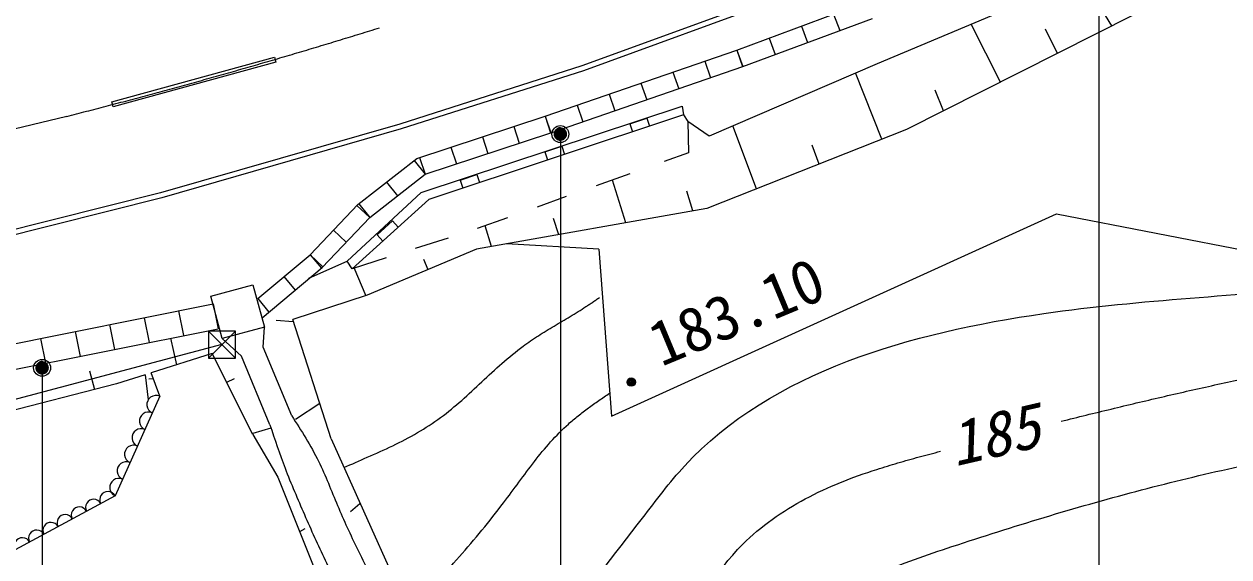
# Model space of a CAD drawing. Units: millimetres, scale not verified. Extents: x 40000 to 680000, y 20000 to 380000.
# Drawn here: x 281213 to 316868, y 239123 to 254902 of the extents above; entities that cross this region are included whole.
import ezdxf
from ezdxf.enums import TextEntityAlignment as Align

# ---------------------------------------------------------------- set-up
doc = ezdxf.new("R2010")
doc.units = ezdxf.units.MM
doc.header["$LTSCALE"] = 1000
doc.linetypes.add('CHAIN', pattern=[18.5, 12, -1.5, 3.5, -1.5])
for name, color, linetype, lineweight in [('M-BGD', 7, 'Continuous', 13), ('M-BMK', 2, 'CHAIN', 13), ('M-STR-STRC', 7, 'Continuous', 13)]:
    doc.layers.add(name, color=color, linetype=linetype, lineweight=lineweight)
doc.styles.add('ＭＳ ゴシック', font='')
doc.styles.get('ＭＳ ゴシック').set_extended_font_data('MS Gothic')

# ---------------------------------------------------------------- blocks, each defined once
blk = doc.blocks.new('filled_dot')
at = {"color": 0, "linetype": 'Continuous', "lineweight": -2, "const_width": 1.25}
blk.add_lwpolyline([(-0.625, 0, 1), (0.625, 0, 1)], format="xyb", close=True, dxfattribs=at)

msp = doc.modelspace()

# ---------------------------------------------------------------- linework, layer by layer
at = {"layer": 'M-BGD'}
for p, q in [((313482, 256680), (306457, 253729)), ((304411, 256106), (297717, 253663)), ((313405, 254850), (312530, 256280)), ((304465, 255966), (297766, 253522)), ((302306, 254132), (306126, 255550)), ((302482, 253643), (306319, 255067)), ((305171, 255196), (305352, 254708)), ((314036, 255169), (307332, 251780)), ((304216, 254841), (304397, 254354)), ((310106, 253182), (309240, 254898)), ((311793, 254035), (311443, 254754)), ((303261, 254487), (303442, 253999)), ((283810, 252598), (288625, 253922)), ((288625, 253922), (288664, 253778)), ((296633, 252173), (302306, 254132)), ((302306, 254132), (302476, 253641)), ((302306, 254132), (302487, 253645)), ((288664, 253778), (283850, 252454)), ((297717, 253663), (292333, 251940)), ((297766, 253522), (292376, 251797)), ((296799, 251680), (302482, 253643)), ((301361, 253806), (301531, 253314)), ((306457, 253729), (301485, 251584)), ((299470, 253152), (299639, 252661)), ((300415, 253479), (300585, 252987)), ((306599, 251490), (305822, 253455)), ((298524, 252826), (298694, 252334)), ((308418, 252329), (308175, 252944)), ((283850, 252454), (283810, 252598)), ((292963, 249914), (300688, 252468)), ((297579, 252499), (297748, 252008)), ((300688, 252468), (300724, 252212)), ((292832, 250920), (296633, 252173)), ((300724, 252212), (293188, 249710)), ((296633, 252173), (296796, 251679)), ((296633, 252173), (296803, 251681)), ((299138, 251949), (299640, 252116)), ((299640, 252116), (299719, 251878)), ((300724, 252212), (300852, 252020)), ((292333, 251940), (285255, 249904)), ((292376, 251797), (285294, 249759)), ((295704, 251867), (295867, 251373)), ((297012, 251818), (296981, 251772)), ((296981, 251772), (296982, 251739)), ((296982, 251739), (296997, 251707)), ((297060, 251835), (297012, 251818)), ((297090, 251834), (297060, 251835)), ((297153, 251804), (297090, 251834)), ((297169, 251771), (297153, 251804)), ((297169, 251739), (297169, 251771)), ((299138, 251949), (299216, 251712)), ((301485, 251584), (300852, 252020)), ((300852, 252020), (300873, 251085)), ((307332, 251780), (301418, 249441)), ((302885, 250021), (302192, 251889)), ((293081, 250455), (296799, 251680)), ((294775, 251561), (294938, 251067)), ((296982, 251527), (296981, 251557)), ((296991, 251501), (296982, 251527)), ((297013, 251474), (296991, 251501)), ((296997, 251707), (297061, 251661)), ((297059, 251459), (297013, 251474)), ((297093, 251459), (297059, 251459)), ((297061, 251661), (297093, 251628)), ((297093, 251628), (297138, 251600)), ((297118, 251466), (297093, 251459)), ((297153, 251489), (297118, 251466)), ((297138, 251600), (297170, 251549)), ((297169, 251522), (297153, 251489)), ((297170, 251549), (297169, 251522)), ((293847, 251255), (294009, 250761)), ((296626, 251115), (297128, 251282)), ((296626, 251115), (296704, 250877)), ((297128, 251282), (297207, 251044)), ((300873, 251085), (300157, 250829)), ((304745, 250757), (304537, 251319)), ((291091, 249558), (292832, 250920)), ((292760, 250864), (293081, 250455)), ((292918, 250949), (293081, 250455)), ((291441, 249172), (293081, 250455)), ((294114, 250280), (294616, 250447)), ((294616, 250447), (294695, 250210)), ((299135, 250463), (298142, 250107)), ((291940, 250223), (292261, 249814)), ((294114, 250280), (294193, 250043)), ((299022, 249017), (298623, 250280)), ((301008, 249368), (300823, 249954)), ((285255, 249904), (278798, 248281)), ((285294, 249759), (278832, 248135)), ((290773, 247885), (292963, 249914)), ((293188, 249710), (290923, 247658)), ((297259, 249791), (296401, 249484)), ((289677, 248071), (291091, 249558)), ((291064, 249531), (291441, 249172)), ((291121, 249582), (291441, 249172)), ((301418, 249441), (294600, 248234)), ((298594, 243287), (311769, 249287)), ((311769, 249287), (319622, 247760)), ((290033, 247692), (291441, 249172)), ((291661, 248664), (292114, 249074)), ((292114, 249074), (292282, 248889)), ((295516, 249167), (294626, 248848)), ((295049, 248314), (294855, 248931)), ((297036, 248665), (296885, 249144)), ((290370, 248801), (290747, 248443)), ((291661, 248664), (291829, 248478)), ((293765, 248566), (292783, 248252)), ((294600, 248234), (291371, 246874)), ((298221, 248232), (295493, 248392)), ((298221, 248232), (298594, 243287)), ((288126, 246773), (289677, 248071)), ((289641, 247374), (290773, 247885)), ((289677, 248071), (290011, 247673)), ((289677, 248071), (290054, 247713)), ((290923, 247658), (290773, 247885)), ((291930, 247979), (290923, 247658)), ((293034, 247943), (293166, 247630)), ((288254, 246201), (290033, 247692)), ((290967, 247698), (291323, 246853)), ((286737, 246846), (287987, 247184)), ((287987, 247184), (288327, 245929)), ((288901, 247422), (289235, 247023)), ((287077, 245591), (286737, 246846)), ((288126, 246773), (288460, 246374)), ((291371, 246874), (289162, 246152)), ((274553, 244157), (286806, 246617)), ((285785, 246412), (285932, 245676)), ((286806, 246617), (286953, 245881)), ((284764, 246207), (284911, 245471)), ((288673, 246130), (289179, 246096)), ((290301, 242615), (289162, 246152)), ((274700, 243421), (286953, 245881)), ((282721, 245797), (282869, 245061)), ((283742, 246002), (283890, 245266)), ((288327, 245929), (287077, 245591)), ((288291, 245336), (288327, 245929)), ((281700, 245592), (281848, 244856)), ((285551, 245600), (285719, 244810)), ((287645, 245068), (287077, 245591)), ((289135, 243303), (288291, 245336)), ((286778, 245145), (284977, 244574)), ((287983, 242745), (286778, 245145)), ((288489, 243035), (287645, 245068)), ((281675, 244897), (281644, 244851)), ((281644, 244851), (281644, 244818)), ((281644, 244818), (281660, 244785)), ((281644, 244606), (281644, 244636)), ((281654, 244580), (281644, 244606)), ((281660, 244785), (281724, 244740)), ((281723, 244913), (281675, 244897)), ((281753, 244913), (281723, 244913)), ((281724, 244740), (281756, 244707)), ((281816, 244883), (281753, 244913)), ((281756, 244707), (281801, 244678)), ((281801, 244678), (281833, 244628)), ((281831, 244850), (281816, 244883)), ((281831, 244600), (281816, 244568)), ((281831, 244818), (281831, 244850)), ((281833, 244628), (281831, 244600)), ((283153, 244629), (283295, 244079)), ((283945, 244247), (275418, 242047)), ((281675, 244552), (281654, 244580)), ((281722, 244537), (281675, 244552)), ((281756, 244537), (281722, 244537)), ((281781, 244544), (281756, 244537)), ((281816, 244568), (281781, 244544)), ((284793, 244516), (283945, 244247)), ((284793, 244516), (284886, 243776)), ((285039, 244401), (284908, 244388)), ((285226, 243881), (284977, 244574)), ((287427, 244401), (287207, 244291)), ((285226, 243881), (283904, 240934)), ((289963, 243664), (289244, 243189)), ((287995, 242791), (288524, 242950)), ((287983, 242745), (288723, 241487)), ((290301, 242615), (292214, 238358)), ((288723, 241487), (290277, 237614)), ((283904, 240934), (280953, 239337)), ((291148, 240697), (290873, 240461)), ((289371, 239873), (289533, 239966))]:
    msp.add_line(p, q, dxfattribs=at)
at = {"layer": 'M-BGD', "color": 30}
for p, q in [((287466, 245810), (286666, 245810)), ((286666, 245810), (286666, 245010)), ((287466, 245810), (286666, 245010)), ((286666, 245810), (287466, 245010)), ((287466, 245010), (287466, 245810)), ((287066, 245410), (274281, 242022)), ((286666, 245010), (287466, 245010))]:
    msp.add_line(p, q, dxfattribs=at)
at = {"layer": 'M-BGD'}
for centre, radius in [((297083, 251644), 250), ((281746, 244722), 250), ((299182, 244300), 125), ((299182, 244300), 100), ((299182, 244300), 75), ((299182, 244300), 50), ((299182, 244300), 25)]:
    msp.add_circle(centre, radius, dxfattribs=at)
for centre, radius, start, end in [((285116, 243636), 269, 65.8426, 245.8426), ((284895, 243145), 269, 65.8426, 245.8426), ((284675, 242653), 269, 65.8426, 245.8426), ((284455, 242162), 269, 65.8426, 245.8426), ((284234, 241671), 269, 65.8426, 245.8426), ((284014, 241180), 269, 65.8426, 245.8426), ((283693, 240820), 240, 28.4353, 208.4353), ((283272, 240592), 240, 28.4353, 208.4353), ((282429, 240135), 240, 28.4353, 208.4353), ((282850, 240364), 240, 28.4353, 208.4353), ((282007, 239907), 240, 28.4353, 208.4353), ((281164, 239451), 240, 28.4353, 208.4353), ((281586, 239679), 240, 28.4353, 208.4353)]:
    msp.add_arc(centre, radius, start, end, dxfattribs=at)
for points, knots in [([(294411, 233815), (296128, 235948), (297845, 238081), (299515, 240274), (299917, 240801), (300316, 241333), (300760, 241815), (303350, 244626), (307475, 245767), (311394, 246331), (314325, 246752), (317140, 246850), (319994, 247157), (320661, 247229), (321330, 247312), (321999, 247396)], [0, 0, 0, 0, 1, 1, 1, 2, 2, 2, 3, 3, 3, 4, 4, 4, 5, 5, 5, 5]), ([(290680, 241771), (290909, 241871), (291138, 241972), (291366, 242073), (291620, 242184), (291874, 242297), (292124, 242417), (292372, 242537), (292615, 242665), (292853, 242803), (293089, 242941), (293320, 243090), (293540, 243252), (293756, 243410), (293962, 243582), (294163, 243759), (294365, 243938), (294562, 244122), (294759, 244307), (294956, 244491), (295153, 244676), (295356, 244855), (295558, 245033), (295765, 245205), (295981, 245364), (296128, 245472), (296280, 245575), (296433, 245673), (296587, 245772), (296744, 245867), (296901, 245961), (297058, 246056), (297216, 246149), (297373, 246243), (297530, 246338), (297686, 246434), (297840, 246534), (297874, 246556), (297907, 246578), (297941, 246601), (297975, 246623), (298008, 246646), (298042, 246668), (298075, 246691), (298109, 246714), (298142, 246736), (298176, 246759), (298209, 246782), (298242, 246805)], [0, 0, 0, 0, 1, 1, 1, 2, 2, 2, 3, 3, 3, 4, 4, 4, 5, 5, 5, 6, 6, 6, 7, 7, 7, 8, 8, 8, 9, 9, 9, 10, 10, 10, 11, 11, 11, 12, 12, 12, 13, 13, 13, 14, 14, 14, 15, 15, 15, 16, 16, 16, 16]), ([(311905, 243141), (312152, 243202), (312399, 243263), (312645, 243323), (312892, 243383), (313139, 243443), (313386, 243503), (313633, 243563), (313881, 243622), (314128, 243681), (314375, 243740), (314623, 243798), (314870, 243856), (315118, 243913), (315365, 243970), (315613, 244027), (315861, 244083), (316109, 244139), (316357, 244194), (316605, 244249), (316854, 244303), (317102, 244356), (317351, 244409), (317600, 244461), (317849, 244512), (318098, 244564), (318347, 244614), (318596, 244663), (318846, 244712), (319095, 244760), (319345, 244807), (319892, 244910), (320441, 245007), (320990, 245099), (321539, 245192), (322089, 245281), (322640, 245366), (323190, 245452), (323741, 245534), (324293, 245616), (324844, 245697), (325395, 245777), (325947, 245857)], [0, 0, 0, 0, 1, 1, 1, 2, 2, 2, 3, 3, 3, 4, 4, 4, 5, 5, 5, 6, 6, 6, 7, 7, 7, 8, 8, 8, 9, 9, 9, 10, 10, 10, 11, 11, 11, 12, 12, 12, 13, 13, 13, 14, 14, 14, 14]), ([(292688, 237568), (292930, 237833), (293171, 238098), (293411, 238364), (293641, 238618), (293870, 238873), (294096, 239131), (294322, 239389), (294545, 239650), (294764, 239915), (294983, 240181), (295197, 240451), (295405, 240726), (295558, 240928), (295708, 241133), (295858, 241337), (296008, 241541), (296159, 241745), (296314, 241945), (296468, 242144), (296627, 242339), (296795, 242527), (296962, 242713), (297137, 242892), (297323, 243059), (297416, 243143), (297512, 243224), (297611, 243303), (297709, 243382), (297810, 243458), (297912, 243533), (298014, 243608), (298118, 243681), (298222, 243754), (298326, 243826), (298431, 243898), (298536, 243970)], [0, 0, 0, 0, 1, 1, 1, 2, 2, 2, 3, 3, 3, 4, 4, 4, 5, 5, 5, 6, 6, 6, 7, 7, 7, 8, 8, 8, 9, 9, 9, 10, 10, 10, 11, 11, 11, 12, 12, 12, 12]), ([(289135, 243303), (289416, 242862), (289697, 242421), (289927, 241955), (290137, 241530), (290305, 241083), (290489, 240645), (290672, 240207), (290872, 239776), (291081, 239350), (291289, 238924), (291505, 238501), (291739, 238089), (291845, 237903), (291954, 237719), (292064, 237536), (292175, 237353), (292286, 237170), (292397, 236987), (292508, 236805), (292618, 236622), (292725, 236437), (292832, 236253), (292936, 236068), (293035, 235880), (293351, 235280), (293617, 234653), (293842, 234013), (294070, 233368), (294257, 232710), (294419, 232046), (294582, 231376), (294720, 230700), (294847, 230022), (294974, 229342), (295091, 228661), (295209, 227980), (295292, 227505), (295375, 227030), (295465, 226556), (295553, 226085), (295648, 225615), (295733, 225143), (295781, 224870), (295827, 224598), (295872, 224325)], [0, 0, 0, 0, 1, 1, 1, 2, 2, 2, 3, 3, 3, 4, 4, 4, 5, 5, 5, 6, 6, 6, 7, 7, 7, 8, 8, 8, 9, 9, 9, 10, 10, 10, 11, 11, 11, 12, 12, 12, 13, 13, 13, 14, 14, 14, 15, 15, 15, 15]), ([(296585, 226198), (297019, 226815), (297454, 227432), (297906, 228036), (298313, 228581), (298735, 229115), (299143, 229659), (299553, 230208), (299949, 230767), (300333, 231335), (300721, 231911), (301096, 232495), (301452, 233091), (301688, 233485), (301915, 233885), (302146, 234283), (302375, 234678), (302608, 235071), (302857, 235454), (303099, 235829), (303357, 236194), (303642, 236539), (303920, 236875), (304224, 237192), (304559, 237471), (304844, 237708), (305151, 237918), (305471, 238106), (305798, 238298), (306138, 238467), (306484, 238620), (306838, 238776), (307199, 238917), (307563, 239049), (307930, 239182), (308301, 239306), (308672, 239429), (309578, 239728), (310488, 240017), (311402, 240293), (312302, 240564), (313206, 240822), (314115, 241063), (315013, 241301), (315916, 241523), (316824, 241724), (317726, 241924), (318633, 242104), (319543, 242260), (321846, 242655), (324174, 242896), (326508, 243034), (328865, 243172), (331227, 243204), (333585, 243136), (336066, 243064), (338542, 242881), (341018, 242698)], [0, 0, 0, 0, 1, 1, 1, 2, 2, 2, 3, 3, 3, 4, 4, 4, 5, 5, 5, 6, 6, 6, 7, 7, 7, 8, 8, 8, 9, 9, 9, 10, 10, 10, 11, 11, 11, 12, 12, 12, 13, 13, 13, 14, 14, 14, 15, 15, 15, 16, 16, 16, 17, 17, 17, 18, 18, 18, 19, 19, 19, 19]), ([(288489, 243035), (288632, 242605), (288775, 242175), (288936, 241752), (289113, 241289), (289311, 240834), (289509, 240379), (289707, 239926), (289905, 239473), (290124, 239029), (290342, 238587), (290580, 238153), (290844, 237737), (290989, 237509), (291141, 237286), (291297, 237065), (291453, 236845), (291612, 236626), (291770, 236406), (291927, 236188), (292082, 235968), (292232, 235744), (292381, 235522), (292524, 235296), (292655, 235064), (292948, 234546), (293184, 233997), (293376, 233434), (293571, 232863), (293721, 232278), (293844, 231687), (293969, 231087), (294066, 230482), (294154, 229875), (294242, 229266), (294320, 228655), (294404, 228046), (294478, 227515), (294556, 226986), (294641, 226457), (294725, 225933), (294816, 225411), (294907, 224889), (294947, 224657), (294987, 224425), (295028, 224193)], [0, 0, 0, 0, 1, 1, 1, 2, 2, 2, 3, 3, 3, 4, 4, 4, 5, 5, 5, 6, 6, 6, 7, 7, 7, 8, 8, 8, 9, 9, 9, 10, 10, 10, 11, 11, 11, 12, 12, 12, 13, 13, 13, 14, 14, 14, 15, 15, 15, 15]), ([(295672, 230017), (297339, 232162), (299006, 234307), (300457, 236640), (301079, 237640), (301661, 238674), (302482, 239496), (303019, 240033), (303657, 240479), (304332, 240840), (305009, 241203), (305723, 241481), (306451, 241716), (306657, 241783), (306865, 241846), (307073, 241907), (307282, 241968), (307491, 242027), (307700, 242084), (307910, 242141), (308120, 242196), (308329, 242251)], [0, 0, 0, 0, 1, 1, 1, 2, 2, 2, 3, 3, 3, 4, 4, 4, 5, 5, 5, 6, 6, 6, 7, 7, 7, 7])]:
    msp.add_open_spline(points, degree=3, knots=knots, dxfattribs=at)
at = {"layer": 'M-BMK'}
msp.add_line((282474, 252169), (278296, 251166), dxfattribs=at)
msp.add_arc((238036, 426597), 180000, 284.29297, 287.3567, dxfattribs=at)
at = {"layer": 'M-STR-STRC'}
for p, q in [((313022, 257755), (313022, 225154)), ((297083, 251644), (297083, 218603)), ((281746, 244722), (281746, 218634))]:
    msp.add_line(p, q, dxfattribs=at)

# ---------------------------------------------------------------- block references
at = {"layer": 'M-STR-STRC', "xscale": 160, "yscale": 160, "rotation": 270}
for p in [(297083, 251644), (281746, 244722)]:
    msp.add_blockref('filled_dot', p, dxfattribs=at)

# ---------------------------------------------------------------- texts
at = {"layer": 'M-BGD', "style": 'ＭＳ ゴシック'}
msp.add_text('183.10', height=1320, rotation=22.62, dxfattribs=at).set_placement((300218, 244381), align=Align.BOTTOM_LEFT)
at = {"layer": 'M-BGD', "style": 'ＭＳ ゴシック', "oblique": 15}
msp.add_text('185', height=1320, rotation=13.055, dxfattribs=at).set_placement((308848, 241414), align=Align.BOTTOM_LEFT)

doc.saveas('drawing.dxf')
